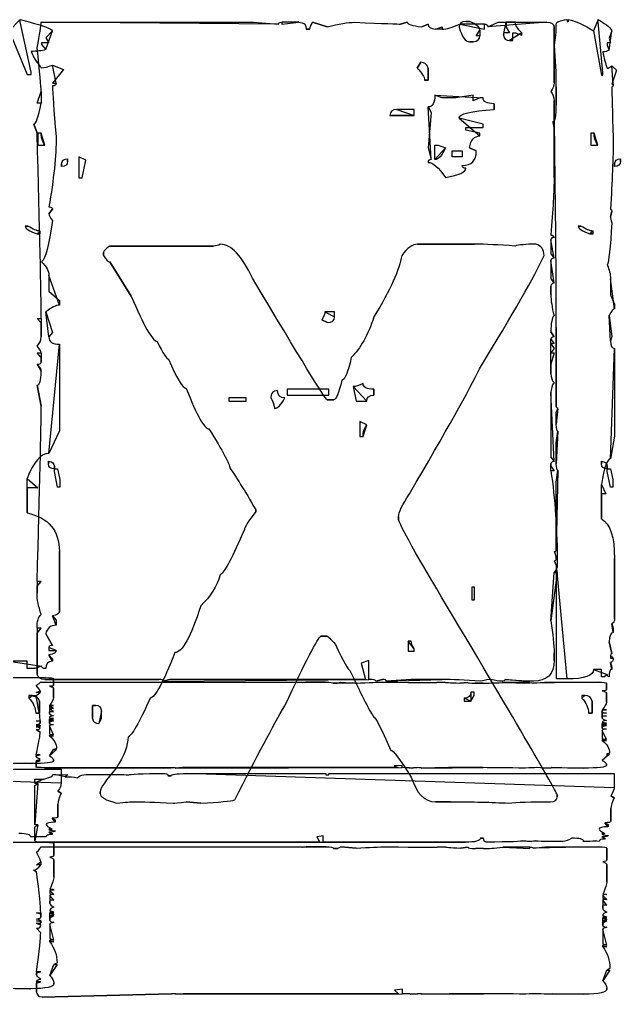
# Model space of a CAD drawing. Extents: x 22 to 258, y 18 to 262.
# Drawn here: x 104.04 to 114.76, y 93.76 to 111.21 of the extents above; entities that cross this region are included whole.
import ezdxf

# ---------------------------------------------------------------- set-up
doc = ezdxf.new("R2010")
doc.units = 0
doc.layers.add('engrave', color=7, linetype='CONTINUOUS')

msp = doc.modelspace()

# ---------------------------------------------------------------- linework, layer by layer
at = {"layer": 'engrave', "color": 7}
for points in [[(103.857001, 111.006482), (104.173511, 110.227389), (104.246548, 110.227389), (104.246548, 110.267954), (104.051775, 111.168778), (104.051775, 111.209343)], [(104.42509, 111.160686), (108.215059, 111.160686), (108.661412, 111.128224)], [(108.718223, 111.160686), (108.718223, 111.128224), (109.026615, 111.160686)], [(109.270056, 111.160686), (109.529753, 111.07953)], [(110.836356, 111.128224), (110.958092, 111.160686)], [(112.069947, 111.176938), (112.005022, 111.176938)], [(112.394543, 111.07953), (112.581203, 111.160686), (113.449566, 111.160686)], [(112.727309, 111.160707), (112.727309, 111.071433), (112.784116, 110.974046), (112.678616, 110.974046), (112.678616, 110.933481)], [(112.889595, 111.160717), (112.727283, 111.160717), (112.727309, 111.160707)], [(113.831025, 111.168799), (113.831025, 111.209364)], [(114.285497, 111.006472), (114.423459, 110.219265), (114.447818, 110.219265), (114.447818, 110.25983), (114.366663, 111.168773), (114.366663, 111.209338)], [(104.627982, 111.006451), (104.506246, 110.88472), (104.563058, 110.795447), (104.433209, 110.795447), (104.433209, 110.762985), (104.506246, 110.673716)], [(109.156464, 111.03895), (109.221388, 111.03895)], [(111.21779, 111.07953), (111.331407, 111.128198)], [(111.461256, 111.038924), (111.582987, 111.079489), (111.582987, 111.038924)], [(111.899496, 111.128198), (112.337737, 111.038924), (112.337737, 111.128198)], [(112.256607, 110.91724), (112.191683, 110.91724), (112.256607, 111.02274)], [(113.579414, 111.07953), (113.579414, 110.081314)], [(114.610129, 111.006446), (114.561462, 110.876597), (114.585822, 110.795442), (114.529015, 110.795442), (114.529015, 110.754877), (114.561478, 110.665603)], [(112.069947, 110.811735), (112.134871, 110.811735)], [(112.256607, 110.91724), (112.256607, 110.91724)], [(112.784116, 110.836095), (112.840927, 110.836095), (112.840927, 110.974057), (112.889595, 110.974057), (113.003212, 110.933492), (113.003212, 110.974057)], [(104.627982, 110.397761), (104.822755, 110.316605), (104.627982, 110.073139), (104.692906, 110.073139)], [(111.201584, 110.446537), (111.13666, 110.341033)], [(111.331433, 110.130028), (111.331433, 110.341033)], [(114.610171, 110.381545), (114.691327, 110.308503), (114.610171, 110.056923), (114.634531, 110.056923)], [(111.266509, 110.130028), (111.331433, 110.130028)], [(113.62001, 109.683639), (113.62001, 110.008261)], [(104.42509, 109.716116), (104.352053, 109.716116), (104.42509, 109.927121)], [(112.313413, 109.813472), (112.256607, 109.813472), (112.134871, 109.75666), (112.134871, 109.862165), (111.82648, 109.813498), (111.5749, 109.813498), (111.453164, 109.862165)], [(111.079848, 109.497015), (111.079848, 109.602519), (110.771457, 109.602519)], [(111.331433, 109.651161), (111.38824, 109.553774), (111.331433, 108.920761), (111.38824, 108.709756)], [(112.508187, 109.602467), (112.508187, 109.707967)], [(113.579414, 109.756692), (113.579414, 108.393278)], [(110.649726, 109.497015), (111.079848, 109.497015)], [(112.256607, 109.131817), (112.256607, 109.180484), (112.005022, 109.237291), (112.005022, 109.285958), (112.313413, 109.285958), (112.313413, 109.34277), (111.883291, 109.448269)], [(104.352053, 109.18049), (104.295242, 109.342801)], [(104.42509, 109.18051), (104.368284, 109.18051), (104.368284, 108.969506), (104.490015, 108.969506), (104.490015, 108.969506)], [(114.29361, 109.18051), (114.236803, 109.18051), (114.236803, 108.969506), (114.358534, 108.969506)], [(111.453164, 108.709834), (111.453164, 108.969532), (111.509976, 108.969532), (111.639825, 108.920864)], [(112.191683, 108.864001), (112.069947, 108.920812)], [(104.895793, 108.72606), (104.895793, 108.726049)], [(104.895793, 108.726049), (104.895793, 108.677382)], [(105.155491, 108.385212), (105.220415, 108.701716), (105.098684, 108.758527), (105.098684, 108.385212), (105.155491, 108.385212)], [(111.940098, 108.758501), (111.761555, 108.758501), (111.761555, 108.864001), (111.940098, 108.864001), (111.940098, 108.758501)], [(114.764312, 108.726049), (114.764312, 108.726039)], [(114.764312, 108.726039), (114.764312, 108.677372)], [(104.790293, 108.588108), (104.790293, 108.628673)], [(111.453164, 108.70986), (111.453164, 108.709834)], [(112.005022, 108.555584), (112.005022, 108.555636)], [(114.658812, 108.588098), (114.658812, 108.628663)], [(104.627982, 107.825168), (104.563058, 107.744012)], [(114.610223, 107.784603), (114.585863, 107.695329)], [(104.189742, 107.524921), (104.141074, 107.524921), (104.141048, 107.524947)], [(114.058261, 107.52491), (114.009594, 107.52491), (114.009568, 107.524936)], [(104.352053, 107.38698), (104.408859, 107.38698), (104.408859, 107.435647)], [(114.220572, 107.386969), (114.277378, 107.386969), (114.277378, 107.435637)], [(107.50089, 107.167878), (105.650542, 107.167878)], [(107.62262, 107.20034), (107.62262, 107.20034)], [(112.15922, 107.20034), (111.144773, 107.20034)], [(113.522608, 107.281475), (113.522608, 107.02989), (113.579414, 106.948734)], [(105.536925, 107.05426), (105.536925, 106.997448)], [(105.650542, 106.883831), (106.031971, 106.275166)], [(113.522608, 106.90817), (113.522608, 106.583547), (113.579414, 106.502392)], [(104.563058, 106.640296), (104.563058, 106.364367), (104.749713, 106.193943), (104.749713, 106.112788)], [(113.522608, 106.453724), (113.522608, 106.299526)], [(114.585874, 106.5835), (114.585874, 106.299453), (114.658916, 106.129029), (114.658916, 106.047874)], [(104.506246, 105.991052), (104.627982, 105.625854), (104.563058, 105.544699)], [(109.659628, 105.901851), (109.659628, 105.991119), (109.489199, 105.991119), (109.489199, 105.991093)], [(114.56153, 105.926138), (114.610197, 105.552822), (114.585837, 105.471666)], [(104.42509, 105.544719), (104.42509, 105.796299), (104.352053, 105.877455), (104.42509, 105.877455)], [(109.432393, 105.853131), (109.537892, 105.804464)], [(113.522608, 105.63405), (113.579414, 105.544782)], [(113.620021, 104.311139), (113.620021, 105.715128)], [(104.749713, 105.41485), (104.749713, 103.872894), (104.563058, 103.467116)], [(113.522608, 105.504217), (113.579414, 105.431179), (113.522608, 105.431179), (113.579414, 105.341906), (113.522608, 105.26075), (113.579414, 105.26075), (113.522608, 105.057864), (113.522608, 104.887434)], [(104.42509, 105.098361), (104.42509, 105.179517), (104.352053, 105.260672), (104.42509, 105.260672)], [(114.65888, 105.341817), (114.65888, 103.775517), (114.585837, 103.369739)], [(104.42509, 104.927958), (104.42509, 104.968522), (104.352053, 105.057796)], [(104.42509, 104.311175), (104.352053, 104.684491)], [(109.562242, 104.505949), (109.562242, 104.611448), (108.81561, 104.611448), (108.81561, 104.505949), (109.562242, 104.505949)], [(109.992364, 104.660142), (110.049175, 104.400444), (110.23583, 104.400444)], [(110.365679, 104.505949), (110.365679, 104.611448)], [(113.522608, 104.554699), (113.522608, 103.40229), (113.579414, 103.321134)], [(108.08521, 104.40047), (108.08521, 104.457281), (107.776819, 104.457281), (107.776819, 104.40047), (108.08521, 104.40047)], [(108.77503, 104.457281), (108.77503, 104.457281)], [(109.643397, 104.424819), (109.529779, 104.424819)], [(113.620021, 103.986532), (113.620021, 104.197537), (113.644381, 104.270574)], [(110.23583, 103.978435), (110.1141, 104.035246), (110.1141, 103.76743), (110.170906, 103.76743)], [(113.620021, 103.280476), (113.620021, 103.653792), (113.644381, 103.864796)], [(104.554939, 103.280517), (104.554939, 103.329185), (104.554939, 103.3292)], [(114.423459, 103.280507), (114.423459, 103.329174), (114.423459, 103.32919)], [(104.660444, 103.231814), (104.660444, 103.191249)], [(104.660444, 103.191239), (104.717251, 103.191239), (104.757815, 103.004578), (104.757815, 102.866616), (104.717251, 102.866616), (104.660444, 103.142545), (104.660444, 103.191213), (104.660444, 103.191239)], [(113.522608, 103.280569), (113.522608, 103.240005), (113.579414, 103.158849), (113.522608, 103.158849)], [(113.620021, 101.754751), (113.620021, 102.955854), (113.644381, 103.166858)], [(114.528963, 103.231803), (114.528963, 103.191239)], [(114.528963, 103.191228), (114.58577, 103.191228), (114.626335, 103.004568), (114.626335, 102.866606), (114.58577, 102.866606), (114.528963, 103.142535), (114.528963, 103.191202), (114.528963, 103.191228)], [(104.173511, 103.020757), (104.368284, 102.850333), (104.173511, 102.850333), (104.173511, 102.403975)], [(114.423526, 102.915268), (114.504682, 102.744839), (114.423526, 102.744839), (114.423526, 102.298486)], [(108.255634, 102.460854), (108.255634, 102.428392)], [(110.803919, 102.282312), (110.803919, 102.339118)], [(104.749713, 101.714155), (104.749713, 100.642901)], [(113.620021, 101.59245), (113.620021, 101.624912), (113.587559, 101.714186)], [(114.65888, 101.592429), (114.65888, 100.513063)], [(113.620021, 101.47073), (113.587559, 101.551885)], [(113.806811, 99.441851), (113.620156, 99.441851), (113.620156, 101.47074), (113.620021, 101.47073)], [(113.579414, 101.340964), (113.636226, 101.340964), (113.522608, 100.480715)], [(104.352053, 100.967565), (104.352053, 101.097414), (104.42509, 101.17857), (104.352053, 101.17857)], [(112.110527, 101.081183), (112.110527, 100.853947), (112.159194, 100.853947), (112.159194, 101.081183), (112.110527, 101.081183)], [(104.627982, 100.569859), (104.692906, 100.488703), (104.692906, 100.399434)], [(104.352053, 99.522996), (104.352053, 100.261509), (104.42509, 100.350783), (104.352053, 100.350783)], [(114.610212, 100.431907), (114.634572, 100.350752), (114.634572, 100.269596)], [(104.506246, 100.245236), (104.627982, 100.04235)], [(109.416162, 100.204729), (109.529779, 100.204729)], [(104.563058, 100.001785), (104.563058, 99.953118), (104.692906, 99.953118)], [(110.974349, 100.115429), (110.974349, 99.936887), (111.079848, 99.936887), (111.079848, 99.977451)], [(111.031181, 100.115413), (110.974375, 100.115413), (110.974349, 100.115429)], [(114.561535, 100.107285), (114.610202, 99.89628)], [(104.563058, 99.871962), (104.627982, 99.798925), (104.627982, 99.75836)], [(113.579414, 99.904507), (113.579414, 99.774659)], [(114.585842, 99.855715), (114.585842, 99.815151), (114.63451, 99.815151)], [(104.433209, 99.669076), (104.311473, 99.628511), (104.173511, 99.628511), (104.173511, 99.75836), (103.857001, 99.75836)], [(110.276385, 99.433805), (110.276385, 99.774659), (110.138418, 99.725991), (110.21146, 99.433831), (106.72177, 99.433831), (106.600034, 99.401369), (106.60006, 99.40126)], [(114.585842, 99.733995), (114.610202, 99.652839), (114.610202, 99.612275)], [(114.529072, 99.522991), (114.480405, 99.482426), (114.423594, 99.482426), (114.423594, 99.612275), (114.285632, 99.612275)], [(103.329493, 99.44973), (103.540497, 99.465935), (104.498133, 99.465935)], [(104.408859, 99.384769), (108.596488, 99.384769), (109.083421, 99.376666)], [(106.527023, 99.433722), (104.490015, 99.433722)], [(104.644213, 99.44973), (104.644213, 99.327999)], [(109.148345, 99.384769), (109.148345, 99.376666), (109.497317, 99.384769)], [(109.635279, 99.368564), (109.708322, 99.368564), (109.765128, 99.384769), (110.041057, 99.368564)], [(110.519852, 99.433805), (110.398116, 99.401343)], [(111.582987, 99.433805), (111.031129, 99.433805), (110.584776, 99.401343)], [(111.485626, 99.376666), (111.623593, 99.384769)], [(111.899522, 99.368564), (112.037484, 99.376666)], [(112.167333, 99.368564), (112.313413, 99.368564), (112.313413, 99.368564)], [(112.654267, 99.376666), (113.1412, 99.368564), (113.1412, 99.376666)], [(113.206099, 99.401343), (113.019444, 99.401343), (112.702934, 99.433805)], [(113.198012, 99.368564), (113.409016, 99.384769), (114.366652, 99.384769)], [(114.512732, 99.368564), (114.512732, 99.246833)], [(104.262779, 99.14968), (104.205973, 99.14968), (104.205973, 99.101013)], [(104.335822, 99.125097), (104.27901, 99.141302)], [(104.408859, 99.198114), (104.335822, 99.198114), (104.408859, 99.230576)], [(104.644213, 99.279332), (104.644213, 99.108902)], [(112.094296, 99.044175), (112.151102, 99.14968), (112.151102, 99.206486), (112.094296, 99.206486)], [(114.131298, 99.14968), (114.074492, 99.14968), (114.074492, 99.101013)], [(114.512732, 99.198166), (114.512732, 99.027736)], [(104.392628, 98.833171), (104.392628, 99.044175)], [(104.57117, 98.962838), (104.57117, 98.930376), (104.644213, 98.91417)], [(105.398931, 98.971138), (105.342125, 98.971138), (105.342151, 98.971138)], [(105.342151, 98.971138), (105.342151, 98.735784)], [(111.97256, 99.100987), (111.97256, 99.044175), (112.094296, 99.044175)], [(114.261147, 98.833171), (114.261147, 99.044175)], [(104.327704, 98.833197), (104.392628, 98.833197), (104.392628, 98.833171)], [(104.57117, 98.91417), (104.57117, 98.865503), (104.644213, 98.8574)], [(104.57117, 98.8574), (104.57117, 98.824938)], [(105.455769, 98.646515), (105.504436, 98.735784), (105.504436, 98.873751)], [(114.196223, 98.833197), (114.261147, 98.833197), (114.261147, 98.833171)], [(114.43969, 98.889774), (114.512732, 98.889774)], [(114.43969, 98.881672), (114.43969, 98.84921), (114.512732, 98.833004), (114.43969, 98.833004), (114.43969, 98.784337), (114.512732, 98.776234), (114.43969, 98.776234), (114.43969, 98.743772)], [(104.408859, 98.65441), (104.408859, 98.686872), (104.335822, 98.694975), (104.408859, 98.694975)], [(104.408859, 98.59764), (104.408859, 98.605743), (104.335822, 98.613845), (104.408859, 98.613845)], [(104.57117, 98.743809), (104.644213, 98.735706)], [(104.57117, 98.727603), (104.644213, 98.719501), (104.57117, 98.719501), (104.644213, 98.711398), (104.57117, 98.695193), (104.644213, 98.695193), (104.57117, 98.670833), (104.57117, 98.646474)], [(104.57117, 98.605909), (104.57117, 98.459829), (104.644213, 98.443624)], [(114.43969, 98.662643), (114.512732, 98.65454)], [(114.43969, 98.646437), (114.512732, 98.638335), (114.43969, 98.638335), (114.512732, 98.630232), (114.43969, 98.614027), (114.512732, 98.614027), (114.43969, 98.589668), (114.43969, 98.565308)], [(104.408859, 98.573333), (104.408859, 98.573333), (104.335822, 98.589538)], [(104.408859, 98.492203), (104.335822, 98.54087)], [(104.57117, 98.435521), (104.57117, 98.427419), (104.644213, 98.427419), (104.57117, 98.427419)], [(114.43969, 98.524743), (114.43969, 98.378663), (114.512732, 98.362458)], [(114.43969, 98.354355), (114.43969, 98.346253), (114.512732, 98.346253), (114.43969, 98.346253)], [(104.335822, 98.054015), (104.335822, 98.07022), (104.408859, 98.086425), (104.335822, 98.086425)], [(104.644213, 98.183978), (104.701019, 98.183978), (104.57117, 98.07036)], [(114.569539, 98.119017), (114.512732, 98.102812), (114.569539, 98.102812), (114.43969, 97.989194)], [(104.230317, 97.93245), (104.027431, 97.93245), (103.670346, 97.940553)], [(104.335822, 97.867396), (104.335822, 97.964782), (104.408859, 97.980988), (104.335822, 97.980988)], [(104.644213, 97.997323), (104.644213, 97.981117)], [(110.868844, 97.859387), (110.868844, 97.899952), (110.722764, 97.891849), (110.795806, 97.859387), (106.949032, 97.859387), (106.819183, 97.851284), (106.819183, 97.851191)], [(114.512732, 97.916157), (114.512732, 97.899952)], [(97.145437, 97.834996), (99.636911, 97.834996), (99.636911, 97.810636), (99.693722, 97.810636), (99.693722, 97.834996), (104.782175, 97.834996), (104.782175, 97.583411)], [(106.74614, 97.859293), (104.481902, 97.859293)], [(104.692906, 97.729439), (104.798406, 97.737542), (104.903911, 97.729439), (104.855244, 97.696977)], [(105.228559, 97.737583), (105.504488, 97.737583), (105.772299, 97.729481)], [(107.013956, 97.75384), (109.50543, 97.75384), (109.50543, 97.729481), (109.562242, 97.729481), (109.562242, 97.75384), (114.650694, 97.75384), (114.650694, 97.502255)], [(111.13666, 97.859387), (111.006811, 97.851284)], [(112.313413, 97.859387), (111.696631, 97.859387), (111.209697, 97.851284)], [(114.098836, 97.851284), (113.89595, 97.851284), (113.538865, 97.859387)], [(104.311473, 97.591462), (104.311473, 97.656386), (104.473784, 97.656386)], [(104.311473, 96.844856), (104.311473, 97.542794), (104.368284, 97.575256)], [(106.689334, 97.713275), (106.74614, 97.713275)], [(104.725369, 97.437331), (104.782175, 97.404869)], [(105.480113, 97.429208), (105.480113, 97.396745)], [(104.725369, 97.210095), (104.725369, 96.98286)], [(107.013956, 97.250676), (107.273654, 97.226316)], [(111.461282, 97.250665), (111.729093, 97.250665)], [(113.636252, 97.339934), (113.636252, 97.372396)], [(114.593888, 97.356175), (114.650694, 97.323713)], [(114.593888, 97.12894), (114.593888, 96.901704)], [(104.619864, 96.9585), (104.676675, 96.926038), (104.676675, 96.885473)], [(114.488383, 96.877344), (114.545195, 96.844882), (114.545195, 96.804317)], [(104.311473, 96.552712), (104.311473, 96.804291), (104.368284, 96.836754)], [(104.619864, 96.763753), (104.563058, 96.763753)], [(104.563058, 96.706931), (104.619864, 96.682571), (104.619864, 96.666366)], [(114.488383, 96.682597), (114.431577, 96.682597)], [(103.337595, 96.503951), (103.5486, 96.52831), (104.506236, 96.52831)], [(104.457553, 96.633904), (104.352053, 96.625801), (104.238435, 96.625801)], [(111.996951, 96.528388), (109.456778, 96.528388), (109.456778, 96.642006), (109.34316, 96.625801), (109.399972, 96.528414), (104.425132, 96.528414), (104.42509, 96.528352)], [(104.652316, 96.503951), (104.652316, 96.292946)], [(112.321573, 96.601431), (112.264762, 96.601431)], [(113.181781, 96.544645), (113.141216, 96.544645), (113.019485, 96.552748)], [(113.733639, 96.544645), (113.352205, 96.544645), (113.246705, 96.552748)], [(114.326072, 96.552748), (114.220572, 96.544645), (114.106954, 96.544645)], [(114.431577, 96.625775), (114.488383, 96.601415), (114.488383, 96.58521)], [(104.416967, 96.447098), (108.604595, 96.447098), (109.091529, 96.438995)], [(109.156453, 96.447098), (109.156453, 96.438995), (109.50542, 96.447098)], [(109.643387, 96.414636), (109.716424, 96.414636)], [(109.773236, 96.447098), (110.049165, 96.422738)], [(111.493734, 96.438995), (111.631696, 96.447098)], [(111.907625, 96.422738), (112.045592, 96.438943)], [(112.175441, 96.414584), (112.321521, 96.422686), (112.321521, 96.414584)], [(112.662375, 96.438943), (113.149308, 96.414584), (113.149308, 96.438943)], [(113.206114, 96.422738), (113.417119, 96.447098), (114.374755, 96.447098)], [(114.520835, 96.422738), (114.520835, 96.211734)], [(104.416967, 96.122475), (104.343924, 96.122475), (104.416967, 96.179287)], [(104.652316, 96.219919), (104.652316, 95.911528)], [(104.343924, 96.000745), (104.287118, 96.033207)], [(114.520835, 96.130604), (114.520835, 95.830326)], [(104.579278, 95.668103), (104.579278, 95.611296), (104.652316, 95.595091)], [(104.579278, 95.578886), (104.579278, 95.505844), (104.652316, 95.497741)], [(104.579278, 95.481536), (104.579278, 95.440971)], [(114.447797, 95.578782), (114.447797, 95.530115), (114.520835, 95.505755)], [(114.447797, 95.497653), (114.447797, 95.416497), (114.520835, 95.408395)], [(104.579278, 95.303009), (104.652316, 95.278649)], [(114.447797, 95.400292), (114.447797, 95.351625)], [(104.416967, 95.189178), (104.416967, 95.245985), (104.343924, 95.270344), (104.416967, 95.270344)], [(104.416967, 95.091844), (104.416967, 95.108049), (104.343924, 95.124254), (104.416967, 95.124254)], [(104.579278, 95.270547), (104.652316, 95.262444), (104.579278, 95.262444), (104.652316, 95.238085), (104.579278, 95.213725), (104.652316, 95.213725), (104.579278, 95.17316), (104.579278, 95.132595)], [(114.447797, 95.213657), (114.520835, 95.189298)], [(114.447797, 95.181195), (114.520835, 95.173093), (114.447797, 95.173093), (114.520835, 95.148733), (114.447797, 95.124373), (114.520835, 95.124373), (114.447797, 95.083809), (114.447797, 95.043244)], [(104.416967, 95.051279), (104.416967, 95.059381), (104.343924, 95.083741)], [(104.416967, 94.913317), (104.343924, 94.994472)], [(104.579278, 95.067671), (104.579278, 94.807973), (104.652316, 94.783613)], [(114.447797, 94.978319), (114.447797, 94.718621), (114.520835, 94.694262)], [(104.579278, 94.775511), (104.579278, 94.767408), (104.652316, 94.751203), (104.579278, 94.751203)], [(114.447797, 94.686159), (114.447797, 94.669954), (114.520835, 94.661851), (114.447797, 94.661851)], [(104.652316, 94.345425), (104.709127, 94.345425), (104.579278, 94.150652)], [(114.520835, 94.247961), (114.577646, 94.247961), (114.447797, 94.053187)], [(104.343924, 94.166711), (104.343924, 94.199174), (104.416967, 94.215379), (104.343924, 94.215379)], [(104.238425, 93.915324), (104.035533, 93.915324), (103.678449, 93.923427)], [(104.343924, 93.850218), (104.343924, 94.012529), (104.416967, 94.036889), (104.343924, 94.036889)], [(104.652316, 94.020803), (104.652316, 94.004598)], [(110.876952, 93.825962), (110.876952, 93.907118), (110.730872, 93.890912), (110.803909, 93.825988), (106.957134, 93.825988), (106.827285, 93.817885), (106.827285, 93.817755)], [(114.520835, 93.923338), (114.520835, 93.907133)], [(106.754248, 93.825858), (104.443758, 93.761115)], [(111.144763, 93.825962), (111.014914, 93.817859)], [(112.321521, 93.825962), (111.704739, 93.825962), (111.217805, 93.817859)], [(114.106944, 93.817859), (113.904052, 93.817859), (113.546968, 93.825962)]]:
    msp.add_lwpolyline(points, close=True, dxfattribs=at)
for points in [[(104.051775, 111.209343), (104.435913, 111.111956), (104.627982, 111.044326), (104.627982, 111.006451)], [(104.352053, 110.706215), (104.40072, 110.949681), (104.42509, 111.101168), (104.42509, 111.160686)], [(108.661412, 111.128224), (108.661412, 111.149882), (108.68037, 111.160686), (108.718223, 111.160686)], [(109.026615, 111.160686), (109.113182, 111.160686), (109.156464, 111.120121), (109.156464, 111.03895)], [(109.221388, 111.03895), (109.221388, 111.06601), (109.237593, 111.10657), (109.270056, 111.160686)], [(109.529753, 111.07953), (109.735346, 111.133636), (109.900363, 111.160686), (110.0248, 111.160686)], [(110.0248, 111.160686), (110.538789, 111.139027), (110.809306, 111.128224), (110.836356, 111.128224)], [(110.958092, 111.160686), (110.958092, 111.128224), (111.044659, 111.101189), (111.21779, 111.07953)], [(112.005022, 111.176938), (111.923867, 111.176938), (111.883291, 111.141775), (111.883291, 111.071433)], [(112.256607, 111.02274), (112.256607, 111.071407), (112.194389, 111.122832), (112.069947, 111.176938)], [(113.003212, 110.974057), (112.927469, 111.0498), (112.889595, 111.112024), (112.889595, 111.160717)], [(113.449566, 111.160686), (113.536133, 111.160686), (113.579414, 111.133625), (113.579414, 111.07953)], [(113.62001, 111.128208), (113.62001, 111.166072), (113.682229, 111.193132), (113.806666, 111.209364)], [(113.806666, 111.209364), (113.806666, 111.182303), (113.814768, 111.168799), (113.831025, 111.168799)], [(113.831025, 111.209364), (113.966281, 111.182303), (114.117773, 111.114688), (114.285497, 111.006472)], [(114.366663, 111.209338), (114.528974, 111.111951), (114.610129, 111.04432), (114.610129, 111.006446)], [(111.331407, 111.128198), (111.331407, 111.074092), (111.374673, 111.044336), (111.461256, 111.038924)], [(111.582987, 111.038924), (111.658731, 111.038924), (111.764235, 111.068685), (111.899496, 111.128198)], [(111.883291, 111.071433), (111.937397, 110.898303), (111.999615, 110.811735), (112.069947, 110.811735)], [(112.337737, 111.128198), (112.375601, 111.128198), (112.394543, 111.111992), (112.394543, 111.07953)], [(113.587548, 110.754892), (113.609207, 110.863098), (113.62001, 110.98754), (113.62001, 111.128208)], [(112.134871, 110.811735), (112.216027, 110.822538), (112.256607, 110.857702), (112.256607, 110.91724)], [(112.678616, 110.933481), (112.684018, 110.868557), (112.719181, 110.836095), (112.784116, 110.836095)], [(104.506246, 110.673716), (104.430501, 110.652074), (104.343935, 110.641254), (104.246548, 110.641254)], [(104.246548, 110.641254), (104.289831, 110.527634), (104.352051, 110.430247), (104.433209, 110.349094)], [(104.42509, 109.927121), (104.42509, 110.008277), (104.400731, 110.267974), (104.352053, 110.706215)], [(113.62001, 110.008261), (113.62001, 110.246316), (113.609207, 110.495194), (113.587548, 110.754892)], [(114.561478, 110.665603), (114.529015, 110.643944), (114.491162, 110.633141), (114.44786, 110.633141)], [(114.44786, 110.633141), (114.469519, 110.519523), (114.496527, 110.422136), (114.529015, 110.340981)], [(104.433209, 110.349094), (104.4819, 110.349094), (104.546825, 110.365316), (104.627982, 110.397761)], [(111.13666, 110.341033), (111.223228, 110.254465), (111.266509, 110.184134), (111.266509, 110.130028)], [(111.331433, 110.341033), (111.315176, 110.411369), (111.271911, 110.446537), (111.201584, 110.446537)], [(114.529015, 110.340981), (114.550674, 110.340981), (114.577683, 110.354485), (114.610171, 110.381545)], [(104.692906, 110.073139), (104.692906, 110.040694), (104.671265, 110.024471), (104.627982, 110.024471)], [(104.627982, 110.024471), (104.627982, 109.900031), (104.649623, 109.599754), (104.692906, 109.123642)], [(113.579414, 110.081314), (113.579414, 110.021802), (113.560457, 109.970402), (113.522608, 109.927121)], [(114.634531, 110.056923), (114.634531, 110.024461), (114.626428, 110.008256), (114.610171, 110.008256)], [(114.610171, 110.008256), (114.610171, 109.883814), (114.618273, 109.580835), (114.634531, 109.099313)], [(111.453164, 109.862165), (111.453164, 109.721497), (111.412599, 109.651161), (111.331433, 109.651161)], [(112.508187, 109.707967), (112.378338, 109.707967), (112.313413, 109.74313), (112.313413, 109.813472)], [(113.522608, 109.927121), (113.560472, 109.878454), (113.579414, 109.821616), (113.579414, 109.756692)], [(104.295242, 109.342801), (104.333105, 109.342801), (104.376397, 109.467238), (104.42509, 109.716116)], [(110.771457, 109.602519), (110.690302, 109.602519), (110.649726, 109.567356), (110.649726, 109.497015)], [(111.883291, 109.448269), (111.883291, 109.529425), (112.09159, 109.580824), (112.508187, 109.602467)], [(113.563199, 109.391479), (113.601063, 109.391479), (113.62001, 109.488865), (113.62001, 109.683639)], [(113.587559, 109.269743), (113.571302, 109.323848), (113.563199, 109.364423), (113.563199, 109.391479)], [(113.620021, 105.715128), (113.620021, 106.607839), (113.609217, 107.792711), (113.587559, 109.269743)], [(104.42509, 105.877455), (104.42509, 106.321107), (104.400731, 107.422117), (104.352053, 109.18049)], [(104.490015, 108.969506), (104.446732, 109.03443), (104.42509, 109.104765), (104.42509, 109.18051)], [(104.692906, 109.123642), (104.692906, 108.777378), (104.649623, 108.358075), (104.563058, 107.865733)], [(112.069947, 108.920812), (112.091605, 109.06148), (112.153808, 109.131817), (112.256607, 109.131817)], [(114.358534, 108.969506), (114.315268, 109.03443), (114.29361, 109.104767), (114.29361, 109.18051)], [(114.634531, 109.099313), (114.634531, 108.747636), (114.618325, 108.32292), (114.585863, 107.825168)], [(111.639825, 108.920864), (111.5749, 108.780196), (111.512682, 108.70986), (111.453164, 108.70986)], [(104.790293, 108.628673), (104.795695, 108.693598), (104.830861, 108.72606), (104.895793, 108.72606)], [(111.940098, 108.604303), (112.107821, 108.604303), (112.191683, 108.690871), (112.191683, 108.864001)], [(114.658812, 108.628663), (114.664214, 108.693587), (114.699377, 108.726049), (114.764312, 108.726049)], [(104.895793, 108.677382), (104.895793, 108.617866), (104.860626, 108.588108), (104.790293, 108.588108)], [(111.38824, 108.709756), (111.350376, 108.709756), (111.331433, 108.693551), (111.331433, 108.661089)], [(111.331433, 108.661089), (111.412589, 108.661089), (111.515383, 108.571815), (111.639825, 108.393273)], [(111.639825, 108.393273), (111.883291, 108.431137), (112.005022, 108.485252), (112.005022, 108.555584)], [(112.005022, 108.555636), (111.961756, 108.555636), (111.940098, 108.571841), (111.940098, 108.604303)], [(114.764312, 108.677372), (114.764312, 108.617854), (114.729149, 108.588098), (114.658812, 108.588098)], [(113.579414, 108.393278), (113.579414, 108.160635), (113.560457, 107.817076), (113.522608, 107.362604)], [(104.563058, 107.865733), (104.606341, 107.865733), (104.627982, 107.852211), (104.627982, 107.825168)], [(104.563058, 107.744012), (104.563058, 107.716969), (104.584699, 107.676392), (104.627982, 107.622282)], [(114.585863, 107.825168), (114.60212, 107.825168), (114.610223, 107.811664), (114.610223, 107.784603)], [(114.585863, 107.695329), (114.585863, 107.668269), (114.593966, 107.630415), (114.610223, 107.581712)], [(104.141048, 107.524947), (104.141048, 107.481664), (104.211383, 107.435675), (104.352053, 107.38698)], [(104.408859, 107.435647), (104.349347, 107.435647), (104.276308, 107.465405), (104.189742, 107.524921)], [(104.627982, 107.622282), (104.568466, 107.18404), (104.503542, 106.937867), (104.433209, 106.883763)], [(114.009568, 107.524936), (114.009568, 107.481671), (114.079904, 107.435663), (114.220572, 107.386969)], [(114.277378, 107.435637), (114.217866, 107.435637), (114.144829, 107.465398), (114.058261, 107.52491)], [(114.610223, 107.581712), (114.583162, 107.138059), (114.556128, 106.88648), (114.529067, 106.826967)], [(113.522608, 107.362604), (113.560472, 107.362604), (113.579414, 107.3491), (113.579414, 107.32204)], [(113.579414, 107.32204), (113.541551, 107.32204), (113.522608, 107.308535), (113.522608, 107.281475)], [(105.650542, 107.167878), (105.574799, 107.11921), (105.536925, 107.08131), (105.536925, 107.05426)], [(107.62262, 107.20034), (107.584757, 107.178681), (107.544171, 107.167878), (107.50089, 107.167878)], [(108.198828, 106.591671), (108.009461, 106.997448), (107.817394, 107.20034), (107.62262, 107.20034)], [(111.144773, 107.20034), (111.052798, 107.20034), (110.958118, 107.13271), (110.860731, 106.997448)], [(112.881502, 107.167878), (112.594754, 107.189537), (112.353994, 107.20034), (112.15922, 107.20034)], [(113.254818, 107.20034), (113.076276, 107.20034), (112.951839, 107.189537), (112.881502, 107.167878)], [(113.400898, 106.997448), (113.400898, 107.105654), (113.352231, 107.173285), (113.254818, 107.20034)], [(105.536925, 106.997448), (105.585592, 106.921705), (105.623487, 106.883831), (105.650542, 106.883831)], [(110.860731, 106.997448), (110.822867, 106.753982), (110.657839, 106.388784), (110.365679, 105.901851)], [(112.248489, 104.976677), (112.84904, 105.961363), (113.23318, 106.634957), (113.400898, 106.997448)], [(104.433209, 106.883763), (104.519775, 106.802609), (104.563058, 106.721454), (104.563058, 106.640296)], [(113.579414, 106.948734), (113.541551, 106.948734), (113.522608, 106.93523), (113.522608, 106.90817)], [(114.529067, 106.826967), (114.566931, 106.745812), (114.585874, 106.664656), (114.585874, 106.5835)], [(109.529779, 104.424819), (109.491915, 104.441076), (109.048253, 105.163343), (108.198828, 106.591671)], [(113.579414, 106.502392), (113.541551, 106.502392), (113.522608, 106.486186), (113.522608, 106.453724)], [(106.031971, 106.275166), (106.2538, 105.750359), (106.407993, 105.479842), (106.49456, 105.463611)], [(113.522608, 106.299526), (113.522608, 106.196732), (113.541566, 106.07229), (113.579414, 105.92621)], [(104.749713, 106.112788), (104.6902, 106.112788), (104.609045, 106.072209), (104.506246, 105.991052)], [(109.489199, 105.991093), (109.489199, 105.958631), (109.470241, 105.912659), (109.432393, 105.853131)], [(113.579414, 105.92621), (113.541551, 105.888346), (113.522608, 105.790954), (113.522608, 105.63405)], [(114.658916, 106.047874), (114.637257, 106.047874), (114.604811, 106.007309), (114.56153, 105.926138)], [(109.537892, 105.804464), (109.619048, 105.804464), (109.659628, 105.836926), (109.659628, 105.901851)], [(110.365679, 105.901851), (110.257474, 105.577228), (110.122213, 105.336468), (109.959901, 105.179563)], [(104.352053, 105.382408), (104.40072, 105.431076), (104.42509, 105.485202), (104.42509, 105.544719)], [(104.563058, 105.544699), (104.563058, 105.458133), (104.625276, 105.41485), (104.749713, 105.41485)], [(106.49456, 105.463611), (106.602766, 105.252606), (106.670397, 105.147101), (106.697447, 105.147101)], [(113.579414, 105.544782), (113.541551, 105.544782), (113.522608, 105.531277), (113.522608, 105.504217)], [(114.585837, 105.471666), (114.585837, 105.385099), (114.610197, 105.341817), (114.65888, 105.341817)], [(104.42509, 105.260672), (104.42509, 105.287733), (104.400731, 105.328292), (104.352053, 105.382408)], [(104.352053, 105.057796), (104.40072, 105.057796), (104.42509, 105.071301), (104.42509, 105.098361)], [(106.697447, 105.147101), (106.843527, 104.806248), (106.949032, 104.633117), (107.013956, 104.627705)], [(109.959901, 105.179563), (109.900389, 104.909046), (109.843583, 104.773785), (109.789477, 104.773785)], [(104.352053, 104.684491), (104.40072, 104.684491), (104.42509, 104.765647), (104.42509, 104.927958)], [(110.998693, 102.744896), (111.658757, 103.870255), (112.075359, 104.61418), (112.248489, 104.976677)], [(113.522608, 104.887434), (113.522608, 104.82251), (113.541566, 104.771111), (113.579414, 104.733241)], [(109.789477, 104.773785), (109.74081, 104.541143), (109.692091, 104.424819), (109.643397, 104.424819)], [(110.170906, 104.716953), (110.095162, 104.679089), (110.035645, 104.660142), (109.992364, 104.660142)], [(110.365679, 104.611448), (110.23583, 104.611448), (110.170906, 104.646611), (110.170906, 104.716953)], [(113.579414, 104.733241), (113.541551, 104.679136), (113.522608, 104.619624), (113.522608, 104.554699)], [(107.013956, 104.627705), (107.203318, 104.146184), (107.338579, 103.905423), (107.419734, 103.905423)], [(108.645181, 104.58713), (108.564025, 104.58713), (108.52345, 104.543865), (108.52345, 104.457281)], [(108.77503, 104.457281), (108.688462, 104.457281), (108.645181, 104.500547), (108.645181, 104.58713)], [(108.52345, 104.457281), (108.566716, 104.381538), (108.588375, 104.319314), (108.588375, 104.270621)], [(108.588375, 104.270621), (108.647887, 104.270621), (108.710105, 104.332839), (108.77503, 104.457281)], [(110.23583, 104.400444), (110.23583, 104.47078), (110.279096, 104.505949), (110.365679, 104.505949)], [(104.352053, 101.17857), (104.40072, 102.882837), (104.42509, 103.927035), (104.42509, 104.311175)], [(113.644381, 104.270574), (113.628123, 104.270574), (113.620021, 104.284078), (113.620021, 104.311139)], [(107.419734, 103.905423), (107.668613, 103.505057), (107.79305, 103.27241), (107.79305, 103.207485)], [(110.170906, 103.76743), (110.170906, 103.848586), (110.192565, 103.918922), (110.23583, 103.978435)], [(113.644381, 103.864796), (113.628123, 103.864796), (113.620021, 103.905361), (113.620021, 103.986532)], [(104.563058, 103.467116), (104.422388, 103.467116), (104.292539, 103.318329), (104.173511, 103.020757)], [(104.554939, 103.3292), (104.625276, 103.318397), (104.660444, 103.285935), (104.660444, 103.231814)], [(113.579414, 103.321134), (113.541551, 103.321134), (113.522608, 103.30763), (113.522608, 103.280569)], [(114.423459, 103.32919), (114.493795, 103.318387), (114.528963, 103.285924), (114.528963, 103.231803)], [(114.585837, 103.369739), (114.526325, 103.369739), (114.472219, 103.218247), (114.423526, 102.915268)], [(104.660444, 103.191249), (104.590108, 103.191249), (104.554939, 103.221005), (104.554939, 103.280517)], [(107.79305, 103.207485), (107.895843, 103.066817), (108.050042, 102.817938), (108.255634, 102.460854)], [(113.522608, 103.158849), (113.598352, 102.661096), (113.636226, 102.098414), (113.636226, 101.470813)], [(113.644381, 103.166858), (113.628123, 103.166858), (113.620021, 103.204722), (113.620021, 103.280476)], [(114.528963, 103.191239), (114.458627, 103.191239), (114.423459, 103.221), (114.423459, 103.280507)], [(110.803919, 102.339118), (110.803919, 102.409454), (110.868844, 102.544715), (110.998693, 102.744896)], [(104.173511, 102.403975), (104.557645, 102.322821), (104.749713, 102.092881), (104.749713, 101.714155)], [(108.255634, 102.428392), (108.120378, 102.255261), (108.052748, 102.149757), (108.052748, 102.111882)], [(111.785905, 100.545582), (111.201584, 101.514037), (110.874256, 102.092945), (110.803919, 102.282312)], [(114.423526, 102.298486), (114.58043, 102.211918), (114.65888, 101.976569), (114.65888, 101.592429)], [(108.052748, 102.111882), (107.841743, 101.619542), (107.698364, 101.34902), (107.62262, 101.300326)], [(113.587559, 101.714186), (113.609217, 101.714186), (113.620021, 101.72769), (113.620021, 101.754751)], [(113.587559, 101.551885), (113.609217, 101.551885), (113.620021, 101.56539), (113.620021, 101.59245)], [(113.636226, 101.470813), (113.636226, 101.438351), (113.617268, 101.395085), (113.579414, 101.340964)], [(107.62262, 101.300326), (107.563108, 101.094734), (107.446784, 100.91078), (107.273654, 100.748468)], [(104.42509, 100.594249), (104.376423, 100.740329), (104.352053, 100.864766), (104.352053, 100.967565)], [(107.273654, 100.748468), (107.095112, 100.191204), (106.940914, 99.912568), (106.811065, 99.912568)], [(104.352053, 100.350783), (104.352053, 100.469813), (104.376413, 100.550968), (104.42509, 100.594249)], [(104.749713, 100.642901), (104.749713, 100.605027), (104.709136, 100.580679), (104.627982, 100.569859)], [(113.636252, 97.372396), (113.63085, 97.421063), (113.014068, 98.478818), (111.785905, 100.545582)], [(104.692906, 100.399434), (104.590108, 100.399434), (104.527888, 100.348035), (104.506246, 100.245236)], [(113.522608, 100.480715), (113.560472, 100.24266), (113.579414, 100.050588), (113.579414, 99.904507)], [(114.65888, 100.513063), (114.65888, 100.469797), (114.642675, 100.442726), (114.610212, 100.431907)], [(108.77503, 98.963046), (109.148345, 99.763782), (109.362056, 100.177673), (109.416162, 100.204729)], [(109.529779, 100.204729), (109.546036, 100.204729), (109.594714, 100.156061), (109.675859, 100.058649)], [(114.634572, 100.269596), (114.591306, 100.269596), (114.566942, 100.21549), (114.561535, 100.107285)], [(104.627982, 100.04235), (104.584699, 100.04235), (104.563058, 100.028828), (104.563058, 100.001785)], [(109.675859, 100.058649), (109.821939, 99.750257), (109.908502, 99.596059), (109.935557, 99.596059)], [(111.079848, 99.977451), (111.047386, 100.036964), (111.031181, 100.082951), (111.031181, 100.115413)], [(104.692906, 99.953118), (104.692906, 99.909835), (104.649623, 99.882783), (104.563058, 99.871962)], [(106.811065, 99.912568), (106.605472, 99.387761), (106.459392, 99.117244), (106.372824, 99.101013)], [(114.610202, 99.89628), (114.593945, 99.89628), (114.585842, 99.882776), (114.585842, 99.855715)], [(104.506246, 99.628511), (104.457554, 99.628511), (104.433209, 99.642033), (104.433209, 99.669076)], [(104.627982, 99.75836), (104.546825, 99.75836), (104.506246, 99.715077), (104.506246, 99.628511)], [(113.579414, 99.774659), (113.579414, 99.52578), (113.454978, 99.401343), (113.206099, 99.401343)], [(114.63451, 99.815151), (114.63451, 99.766483), (114.618305, 99.739402), (114.585842, 99.733995)], [(104.490015, 99.433722), (104.414271, 99.433722), (104.368284, 99.463483), (104.352053, 99.522996)], [(109.935557, 99.596059), (110.157381, 99.119945), (110.300755, 98.841315), (110.365679, 98.760159)], [(114.285632, 99.612275), (114.285632, 99.498657), (114.126027, 99.441851), (113.806811, 99.441851)], [(114.561535, 99.482426), (114.539876, 99.482426), (114.529072, 99.49593), (114.529072, 99.522991)], [(114.610202, 99.612275), (114.57774, 99.612275), (114.561535, 99.569009), (114.561535, 99.482426)], [(104.335822, 99.327963), (104.384489, 99.355023), (104.408859, 99.373929), (104.408859, 99.384769)], [(104.408859, 99.230576), (104.408859, 99.235978), (104.3845, 99.26844), (104.335822, 99.327963)], [(104.498133, 99.465935), (104.59552, 99.465935), (104.644213, 99.460533), (104.644213, 99.44973)], [(104.644213, 99.327999), (104.644213, 99.317196), (104.619866, 99.311794), (104.57117, 99.311794)], [(104.57117, 99.311794), (104.619866, 99.30099), (104.644213, 99.29017), (104.644213, 99.279332)], [(106.60006, 99.40126), (106.60006, 99.422919), (106.5757, 99.433722), (106.527023, 99.433722)], [(109.083421, 99.376666), (109.083421, 99.382068), (109.10508, 99.384769), (109.148345, 99.384769)], [(109.497317, 99.384769), (109.589292, 99.384769), (109.635279, 99.379367), (109.635279, 99.368564)], [(110.041057, 99.368564), (110.268293, 99.379367), (110.452247, 99.384769), (110.592915, 99.384769)], [(110.398116, 99.401343), (110.398116, 99.423002), (110.357551, 99.433805), (110.276385, 99.433805)], [(110.584776, 99.401343), (110.584776, 99.423002), (110.563117, 99.433805), (110.519852, 99.433805)], [(110.592915, 99.384769), (111.161004, 99.379367), (111.458576, 99.376666), (111.485626, 99.376666)], [(112.272812, 99.401343), (111.986059, 99.423002), (111.756117, 99.433805), (111.582987, 99.433805)], [(111.623593, 99.384769), (111.623593, 99.379367), (111.715568, 99.373965), (111.899522, 99.368564)], [(112.037484, 99.376666), (112.037484, 99.371265), (112.08075, 99.368564), (112.167333, 99.368564)], [(112.451354, 99.433805), (112.41349, 99.433805), (112.353968, 99.423002), (112.272812, 99.401343)], [(112.313413, 99.368564), (112.394569, 99.368564), (112.508187, 99.371161), (112.654267, 99.376666)], [(112.63801, 99.401343), (112.600146, 99.401343), (112.537922, 99.412146), (112.451354, 99.433805)], [(112.702934, 99.433805), (112.702934, 99.412146), (112.681275, 99.401343), (112.63801, 99.401343)], [(113.1412, 99.376666), (113.179064, 99.376666), (113.198012, 99.374069), (113.198012, 99.368564)], [(114.366652, 99.384769), (114.464039, 99.384769), (114.512732, 99.379367), (114.512732, 99.368564)], [(104.392628, 99.044175), (104.376388, 99.114512), (104.333105, 99.14968), (104.262779, 99.14968)], [(104.27901, 99.141302), (104.316874, 99.141302), (104.360166, 99.16026), (104.408859, 99.198114)], [(104.408859, 98.694975), (104.408859, 98.754487), (104.3845, 98.897861), (104.335822, 99.125097)], [(112.094296, 99.206486), (112.094296, 99.136155), (112.053731, 99.100987), (111.97256, 99.100987)], [(114.261147, 99.044175), (114.24489, 99.114512), (114.201625, 99.14968), (114.131298, 99.14968)], [(114.512732, 99.246833), (114.512732, 99.23603), (114.488373, 99.230628), (114.43969, 99.230628)], [(114.43969, 99.230628), (114.488357, 99.219824), (114.512732, 99.209021), (114.512732, 99.198166)], [(104.205973, 99.101013), (104.287127, 99.014447), (104.327704, 98.925175), (104.327704, 98.833197)], [(104.644213, 99.108902), (104.644213, 99.076457), (104.619866, 99.03047), (104.57117, 98.97094)], [(104.57117, 98.97094), (104.619866, 98.97094), (104.644213, 98.97094), (104.644213, 98.97094)], [(104.644213, 98.97094), (104.595518, 98.97094), (104.57117, 98.968239), (104.57117, 98.962838)], [(105.504436, 98.873751), (105.504436, 98.938675), (105.469273, 98.971138), (105.398931, 98.971138)], [(106.372824, 99.101013), (106.172644, 98.65736), (106.040089, 98.427419), (105.975165, 98.411188)], [(107.882318, 97.283128), (108.271865, 98.056809), (108.569437, 98.61678), (108.77503, 98.963046)], [(114.074492, 99.101013), (114.155648, 99.014445), (114.196223, 98.925176), (114.196223, 98.833197)], [(114.512732, 99.027736), (114.512732, 98.995274), (114.488373, 98.949302), (114.43969, 98.889774)], [(104.644213, 98.91417), (104.595518, 98.91417), (104.57117, 98.91417), (104.57117, 98.91417)], [(104.644213, 98.8574), (104.595518, 98.8574), (104.57117, 98.8574), (104.57117, 98.8574)], [(104.57117, 98.824938), (104.57117, 98.814135), (104.595518, 98.800613), (104.644213, 98.784373)], [(104.644213, 98.784373), (104.595518, 98.778972), (104.57117, 98.76545), (104.57117, 98.743809)], [(114.512732, 98.889774), (114.464065, 98.889774), (114.43969, 98.887177), (114.43969, 98.881672)], [(104.335822, 98.630051), (104.384489, 98.635452), (104.408859, 98.643555), (104.408859, 98.65441)], [(104.408859, 98.613845), (104.408859, 98.619247), (104.3845, 98.624649), (104.335822, 98.630051)], [(104.335822, 98.589538), (104.384489, 98.589538), (104.408859, 98.592135), (104.408859, 98.59764)], [(104.644213, 98.735706), (104.595518, 98.735706), (104.57117, 98.733005), (104.57117, 98.727603)], [(104.57117, 98.646474), (104.57117, 98.63567), (104.595518, 98.630269), (104.644213, 98.630269)], [(104.644213, 98.630269), (104.595518, 98.624867), (104.57117, 98.616747), (104.57117, 98.605909)], [(105.342151, 98.735784), (105.352955, 98.676272), (105.390819, 98.646515), (105.455769, 98.646515)], [(110.365679, 98.760159), (110.39274, 98.760159), (110.490111, 98.565386), (110.657839, 98.175839)], [(114.43969, 98.743772), (114.43969, 98.732969), (114.464049, 98.719465), (114.512732, 98.703207)], [(114.512732, 98.703207), (114.464065, 98.697806), (114.43969, 98.684301), (114.43969, 98.662643)], [(114.512732, 98.65454), (114.464065, 98.65454), (114.43969, 98.651943), (114.43969, 98.646437)], [(104.335822, 98.54087), (104.384489, 98.54087), (104.408859, 98.551674), (104.408859, 98.573333)], [(104.335822, 98.086425), (104.384489, 98.308254), (104.408859, 98.44351), (104.408859, 98.492203)], [(104.644213, 98.443624), (104.595518, 98.443624), (104.57117, 98.440923), (104.57117, 98.435521)], [(104.57117, 98.427419), (104.657736, 98.357086), (104.701019, 98.28134), (104.701019, 98.200183)], [(114.43969, 98.565308), (114.43969, 98.554504), (114.464049, 98.549103), (114.512732, 98.549103)], [(114.512732, 98.549103), (114.464065, 98.543701), (114.43969, 98.535598), (114.43969, 98.524743)], [(105.975165, 98.411188), (105.975165, 98.254288), (105.907534, 98.070334), (105.772273, 97.85933)], [(114.512732, 98.362458), (114.464065, 98.362458), (114.43969, 98.359861), (114.43969, 98.354355)], [(114.43969, 98.346253), (114.526257, 98.275921), (114.569539, 98.200173), (114.569539, 98.119017)], [(104.701019, 98.200183), (104.701019, 98.200183), (104.682084, 98.194781), (104.644213, 98.183978)], [(110.657839, 98.175839), (110.701105, 98.175839), (110.825563, 98.013528), (111.031155, 97.688905)], [(104.644213, 97.981117), (104.644213, 97.948673), (104.506248, 97.93245), (104.230317, 97.93245)], [(104.408859, 98.005347), (104.360192, 98.027006), (104.335822, 98.043211), (104.335822, 98.054015)], [(104.335822, 97.980988), (104.335822, 97.991791), (104.360182, 97.999894), (104.408859, 98.005347)], [(104.57117, 98.07036), (104.619866, 98.043317), (104.644213, 98.018971), (104.644213, 97.997323)], [(114.512732, 97.899952), (114.512732, 97.867489), (114.374765, 97.851284), (114.098836, 97.851284)], [(114.43969, 97.989194), (114.488357, 97.962134), (114.512732, 97.937826), (114.512732, 97.916157)], [(104.481902, 97.859293), (104.400746, 97.859293), (104.352053, 97.86189), (104.335822, 97.867396)], [(104.473784, 97.656386), (104.58199, 97.683447), (104.636095, 97.710481), (104.636095, 97.737542)], [(104.636095, 97.737542), (104.673959, 97.737542), (104.692906, 97.734945), (104.692906, 97.729439)], [(105.066248, 97.680772), (105.120354, 97.718636), (105.174454, 97.737583), (105.228559, 97.737583)], [(105.772273, 97.85933), (105.5775, 97.637506), (105.480113, 97.494132), (105.480113, 97.429208)], [(105.772299, 97.729481), (105.772299, 97.734882), (105.791257, 97.737583), (105.829111, 97.737583)], [(105.829111, 97.737583), (105.866975, 97.737583), (105.921085, 97.734986), (105.991422, 97.729481)], [(105.991422, 97.729481), (105.991422, 97.745738), (106.207838, 97.75384), (106.640666, 97.75384)], [(106.640666, 97.75384), (106.673129, 97.75384), (106.689334, 97.740336), (106.689334, 97.713275)], [(106.819183, 97.851191), (106.819183, 97.856592), (106.794823, 97.859293), (106.74614, 97.859293)], [(106.74614, 97.713275), (106.74614, 97.740336), (106.835414, 97.75384), (107.013956, 97.75384)], [(111.006811, 97.851284), (111.006811, 97.856686), (110.960844, 97.859387), (110.868844, 97.859387)], [(111.209697, 97.851284), (111.209697, 97.856686), (111.185338, 97.859387), (111.13666, 97.859387)], [(113.068163, 97.851284), (112.75436, 97.856686), (112.50278, 97.859387), (112.313413, 97.859387)], [(113.271049, 97.859387), (113.222382, 97.859387), (113.154731, 97.85679), (113.068163, 97.851284)], [(113.482054, 97.851284), (113.433386, 97.851284), (113.363029, 97.853881), (113.271049, 97.859387)], [(113.538865, 97.859387), (113.538865, 97.853985), (113.519907, 97.851284), (113.482054, 97.851284)], [(104.368284, 97.575256), (104.33042, 97.575256), (104.311473, 97.580658), (104.311473, 97.591462)], [(104.782175, 97.583411), (104.782175, 97.54554), (104.76324, 97.496847), (104.725369, 97.437331)], [(104.855244, 97.696977), (104.936399, 97.696977), (105.006731, 97.691575), (105.066248, 97.680772)], [(111.031155, 97.688905), (111.123135, 97.396745), (111.266509, 97.250665), (111.461282, 97.250665)], [(104.782175, 97.404869), (104.744304, 97.329123), (104.725369, 97.264199), (104.725369, 97.210095)], [(105.480113, 97.396745), (105.480113, 97.337228), (105.5775, 97.280421), (105.772273, 97.226316)], [(114.650694, 97.502255), (114.650694, 97.464391), (114.631736, 97.415693), (114.593888, 97.356175)], [(105.772273, 97.226316), (105.939996, 97.242573), (106.034677, 97.250676), (106.05632, 97.250676)], [(106.05632, 97.250676), (106.224038, 97.250676), (106.464799, 97.242573), (106.778602, 97.226316)], [(106.778602, 97.226316), (106.800261, 97.226316), (106.878695, 97.234419), (107.013956, 97.250676)], [(107.273654, 97.226316), (107.603683, 97.242573), (107.806575, 97.261479), (107.882318, 97.283128)], [(111.729093, 97.250665), (112.124052, 97.250665), (112.470318, 97.242563), (112.767885, 97.226306)], [(112.767885, 97.226306), (112.913965, 97.242563), (113.162844, 97.250665), (113.514516, 97.250665)], [(113.514516, 97.250665), (113.595672, 97.250665), (113.636252, 97.280427), (113.636252, 97.339934)], [(114.650694, 97.323713), (114.61283, 97.24797), (114.593888, 97.183045), (114.593888, 97.12894)], [(104.676675, 96.885473), (104.568468, 96.885473), (104.514364, 96.871951), (104.514364, 96.844908)], [(104.725369, 96.98286), (104.725369, 96.96662), (104.6902, 96.9585), (104.619864, 96.9585)], [(114.593888, 96.901704), (114.593888, 96.885447), (114.558725, 96.877344), (114.488383, 96.877344)], [(104.238435, 96.625801), (104.238435, 96.663675), (104.1681, 96.682613), (104.027431, 96.682613)], [(104.368284, 96.836754), (104.33042, 96.836754), (104.311473, 96.839351), (104.311473, 96.844856)], [(104.514364, 96.844908), (104.514364, 96.828668), (104.549531, 96.801616), (104.619864, 96.763753)], [(104.563058, 96.763753), (104.563058, 96.747513), (104.60093, 96.736692), (104.676675, 96.73129)], [(104.676675, 96.73129), (104.676675, 96.715051), (104.638803, 96.706931), (104.563058, 96.706931)], [(114.545195, 96.804317), (114.436989, 96.804317), (114.382883, 96.790813), (114.382883, 96.763753)], [(114.382883, 96.763753), (114.382883, 96.747495), (114.418046, 96.720487), (114.488383, 96.682597)], [(114.431577, 96.682597), (114.431577, 96.66634), (114.469441, 96.655536), (114.545195, 96.650135)], [(104.42509, 96.528352), (104.360166, 96.528352), (104.322292, 96.536455), (104.311473, 96.552712)], [(104.514364, 96.625801), (104.47649, 96.625801), (104.457553, 96.628502), (104.457553, 96.633904)], [(104.506236, 96.52831), (104.603622, 96.52831), (104.652316, 96.520191), (104.652316, 96.503951)], [(104.619864, 96.666366), (104.549531, 96.666366), (104.514364, 96.652844), (104.514364, 96.625801)], [(112.264762, 96.601431), (112.264762, 96.552764), (112.175493, 96.528388), (111.996951, 96.528388)], [(112.37024, 96.528388), (112.337778, 96.528388), (112.321573, 96.552748), (112.321573, 96.601431)], [(113.019485, 96.552748), (113.019485, 96.541945), (112.803068, 96.533842), (112.37024, 96.528388)], [(113.246705, 96.552748), (113.246705, 96.547346), (113.225046, 96.544645), (113.181781, 96.544645)], [(113.89595, 96.601457), (113.836432, 96.563593), (113.782332, 96.544645), (113.733639, 96.544645)], [(114.106954, 96.544645), (114.106954, 96.582509), (114.036618, 96.601457), (113.89595, 96.601457)], [(114.382883, 96.544645), (114.345019, 96.544645), (114.326072, 96.547242), (114.326072, 96.552748)], [(114.488383, 96.58521), (114.418052, 96.58521), (114.382883, 96.571706), (114.382883, 96.544645)], [(114.545195, 96.650135), (114.545195, 96.633878), (114.507331, 96.625775), (114.431577, 96.625775)], [(104.343924, 96.349711), (104.392592, 96.398378), (104.416967, 96.430867), (104.416967, 96.447098)], [(104.416967, 96.179287), (104.416967, 96.19009), (104.392607, 96.246897), (104.343924, 96.349711)], [(109.091529, 96.438995), (109.091529, 96.444397), (109.113188, 96.447098), (109.156453, 96.447098)], [(109.50542, 96.447098), (109.597399, 96.447098), (109.643387, 96.436294), (109.643387, 96.414636)], [(109.716424, 96.414636), (109.716424, 96.420037), (109.735382, 96.430841), (109.773236, 96.447098)], [(110.049165, 96.422738), (110.2764, 96.438995), (110.460355, 96.447098), (110.601023, 96.447098)], [(110.601023, 96.447098), (111.169112, 96.441696), (111.466679, 96.438995), (111.493734, 96.438995)], [(111.631696, 96.447098), (111.631696, 96.441696), (111.723671, 96.433593), (111.907625, 96.422738)], [(112.045592, 96.438943), (112.045592, 96.42814), (112.088858, 96.420037), (112.175441, 96.414584)], [(112.321521, 96.414584), (112.402677, 96.414584), (112.516294, 96.422686), (112.662375, 96.438943)], [(113.149308, 96.438943), (113.187172, 96.438943), (113.206114, 96.433542), (113.206114, 96.422738)], [(114.374755, 96.447098), (114.472141, 96.447098), (114.520835, 96.438995), (114.520835, 96.422738)], [(104.652316, 96.292946), (104.652316, 96.276707), (104.62797, 96.265886), (104.579278, 96.260484)], [(104.579278, 96.260484), (104.62797, 96.244244), (104.652316, 96.230723), (104.652316, 96.219919)], [(114.520835, 96.211734), (114.520835, 96.195476), (114.496475, 96.184673), (114.447797, 96.179271)], [(114.447797, 96.179271), (114.496465, 96.163014), (114.520835, 96.146809), (114.520835, 96.130604)], [(104.287118, 96.033207), (104.324982, 96.033207), (104.368274, 96.062968), (104.416967, 96.122475)], [(104.416967, 95.270344), (104.416967, 95.367731), (104.392607, 95.611198), (104.343924, 96.000745)], [(104.652316, 95.911528), (104.652316, 95.862836), (104.62797, 95.789797), (104.579278, 95.692411)], [(114.520835, 95.830326), (114.520835, 95.781658), (114.496475, 95.705889), (114.447797, 95.60309)], [(104.579278, 95.692411), (104.62797, 95.692411), (104.652316, 95.687009), (104.652316, 95.676205)], [(104.652316, 95.676205), (104.603624, 95.676205), (104.579278, 95.673505), (104.579278, 95.668103)], [(104.652316, 95.595091), (104.603624, 95.595091), (104.579278, 95.58969), (104.579278, 95.578886)], [(104.652316, 95.497741), (104.603624, 95.497741), (104.579278, 95.492339), (104.579278, 95.481536)], [(114.447797, 95.60309), (114.496465, 95.60309), (114.520835, 95.600493), (114.520835, 95.594987)], [(114.520835, 95.594987), (114.472167, 95.594987), (114.447797, 95.589586), (114.447797, 95.578782)], [(114.520835, 95.505755), (114.472167, 95.505755), (114.447797, 95.503158), (114.447797, 95.497653)], [(104.579278, 95.440971), (104.579278, 95.41933), (104.603624, 95.394984), (104.652316, 95.367934)], [(104.652316, 95.367934), (104.603624, 95.362532), (104.579278, 95.34089), (104.579278, 95.303009)], [(114.520835, 95.408395), (114.472167, 95.408395), (114.447797, 95.405798), (114.447797, 95.400292)], [(114.447797, 95.351625), (114.447797, 95.329966), (114.472157, 95.305658), (114.520835, 95.278582)], [(104.343924, 95.156716), (104.392592, 95.16752), (104.416967, 95.178323), (104.416967, 95.189178)], [(104.416967, 95.124254), (104.416967, 95.135057), (104.392607, 95.145861), (104.343924, 95.156716)], [(104.652316, 95.278649), (104.603624, 95.278649), (104.579278, 95.275949), (104.579278, 95.270547)], [(104.579278, 95.132595), (104.579278, 95.116356), (104.603624, 95.105535), (104.652316, 95.100133)], [(114.520835, 95.278582), (114.472167, 95.27318), (114.447797, 95.251521), (114.447797, 95.213657)], [(114.520835, 95.189298), (114.472167, 95.189298), (114.447797, 95.186701), (114.447797, 95.181195)], [(104.343924, 95.083741), (104.392592, 95.083741), (104.416967, 95.086338), (104.416967, 95.091844)], [(104.343924, 94.994472), (104.392592, 94.994472), (104.416967, 95.01343), (104.416967, 95.051279)], [(104.652316, 95.100133), (104.603624, 95.08933), (104.579278, 95.078509), (104.579278, 95.067671)], [(114.447797, 95.043244), (114.447797, 95.026987), (114.472157, 95.016183), (114.520835, 95.010782)], [(114.520835, 95.010782), (114.472167, 94.999978), (114.447797, 94.989175), (114.447797, 94.978319)], [(104.343924, 94.215379), (104.392592, 94.599514), (104.416967, 94.832161), (104.416967, 94.913317)], [(104.652316, 94.783613), (104.603624, 94.783613), (104.579278, 94.780913), (104.579278, 94.775511)], [(104.579278, 94.751203), (104.665844, 94.637584), (104.709127, 94.513145), (104.709127, 94.377887)], [(114.520835, 94.694262), (114.472167, 94.694262), (114.447797, 94.691665), (114.447797, 94.686159)], [(114.447797, 94.661851), (114.534365, 94.548234), (114.577646, 94.421091), (114.577646, 94.280423)], [(104.709127, 94.377887), (104.709127, 94.372486), (104.69019, 94.361665), (104.652316, 94.345425)], [(114.577646, 94.280423), (114.577646, 94.275021), (114.558688, 94.264218), (114.520835, 94.247961)], [(104.416967, 94.085556), (104.3683, 94.118018), (104.343924, 94.145053), (104.343924, 94.166711)], [(104.343924, 94.036889), (104.343924, 94.058547), (104.368284, 94.074752), (104.416967, 94.085556)], [(104.579278, 94.150652), (104.62797, 94.101957), (104.652316, 94.058674), (104.652316, 94.020803)], [(104.652316, 94.004598), (104.652316, 93.945082), (104.514352, 93.915324), (104.238425, 93.915324)], [(114.520835, 93.907133), (114.520835, 93.847616), (114.382873, 93.817859), (114.106944, 93.817859)], [(114.447797, 94.053187), (114.496465, 94.00452), (114.520835, 93.961207), (114.520835, 93.923338)], [(104.443758, 93.761115), (104.362638, 93.759038), (104.360156, 93.833976), (104.343924, 93.850218)], [(106.827285, 93.817755), (106.827285, 93.823157), (106.802926, 93.827208), (106.754248, 93.825858)], [(111.014914, 93.817859), (111.014914, 93.823261), (110.968947, 93.825962), (110.876952, 93.825962)], [(111.217805, 93.817859), (111.217805, 93.823261), (111.193445, 93.825962), (111.144763, 93.825962)], [(113.076265, 93.817859), (112.762462, 93.823261), (112.510882, 93.825962), (112.321521, 93.825962)], [(113.279157, 93.825962), (113.23049, 93.825962), (113.162833, 93.823365), (113.076265, 93.817859)], [(113.490162, 93.817859), (113.441494, 93.817859), (113.371132, 93.820456), (113.279157, 93.825962)], [(113.546968, 93.825962), (113.546968, 93.82056), (113.52801, 93.817859), (113.490162, 93.817859)]]:
    msp.add_open_spline(points, degree=3, dxfattribs=at)

doc.saveas('drawing.dxf')
